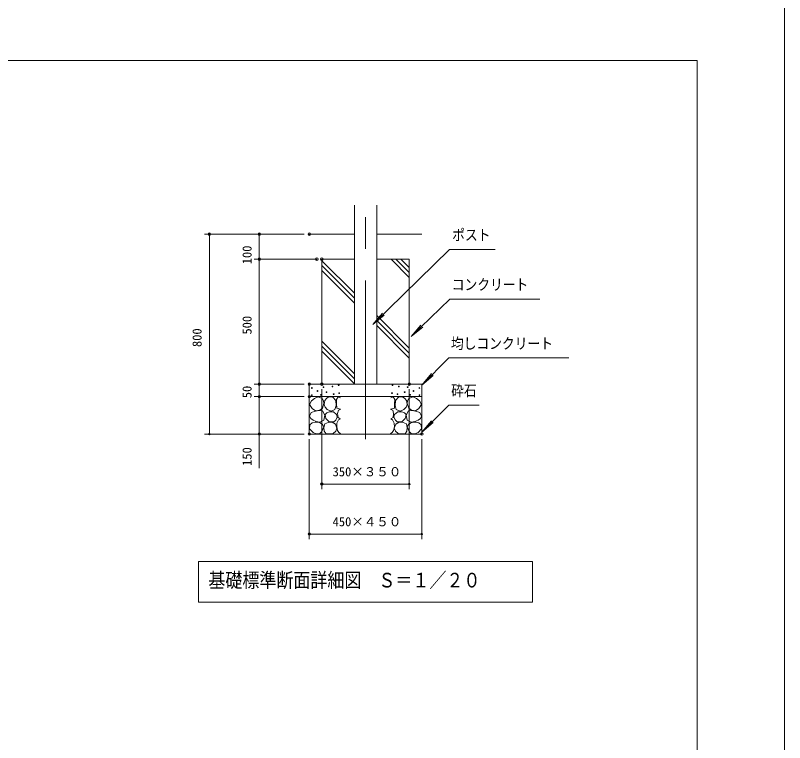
# Model space of a CAD drawing. Units: millimetres on the paper, scale 1:50, with parts at other scales. Extents: x 0 to 420, y -148 to 446.
# Drawn here: x 266.1 to 420, y -3 to 142.6 of the extents above; entities that cross this region are included whole.
import ezdxf
from ezdxf.enums import TextEntityAlignment as Align

# ---------------------------------------------------------------- set-up
doc = ezdxf.new("R2010")
doc.units = ezdxf.units.MM
doc.header["$PDMODE"] = 32
doc.header["$PDSIZE"] = 0.5
doc.linetypes.add('USER1', pattern=[50.8, 31.75, -6.35, 6.35, -6.35])
doc.layers.add('DEFPOINTS_3', color=7, linetype='Continuous', lineweight=9)
doc.layers.add('LY_1', color=7, linetype='Continuous', lineweight=9)
doc.styles.add('ＭＳ ゴシック', font='')
doc.styles.get('ＭＳ ゴシック').set_extended_font_data('MS Gothic')

# ---------------------------------------------------------------- blocks, each defined once
blk = doc.blocks.new('-000-_DOTSMALL')
at = {"color": 7, "linetype": 'Continuous', "lineweight": 9}
blk.add_circle((0, 0), 0.0625, dxfattribs=at)
blk.add_circle((0, 0), 0.0625, dxfattribs=at)

msp = doc.modelspace()

# ---------------------------------------------------------------- linework, layer by layer
at = {"layer": 'DEFPOINTS_3'}
for p, q in [((420, -148.5), (420, 148.5)), ((324.931, 68.773), (324.931, 58.773)), ((347.431, 68.773), (347.431, 58.773))]:
    msp.add_line(p, q, dxfattribs=at)
at = {"layer": 'LY_1'}
for p, q in [((402.5, 133.5), (17.5, 133.5)), ((402.5, -133.5), (402.5, 133.5)), ((333.954, 68.773), (333.954, 104.58)), ((338.409, 68.773), (338.409, 104.58)), ((333.954, 98.773), (324.931, 98.773)), ((347.431, 98.773), (338.409, 98.773)), ((327.431, 93.773), (327.431, 68.773)), ((333.954, 93.773), (327.431, 93.773)), ((344.931, 93.773), (338.409, 93.773)), ((344.931, 93.773), (344.931, 68.773)), ((324.931, 68.773), (324.931, 58.773)), ((347.431, 68.773), (324.931, 68.773)), ((347.431, 68.773), (347.431, 58.773)), ((347.431, 66.273), (324.931, 66.273)), ((325.996, 65.913), (326.684, 66.239)), ((326.684, 66.239), (327.499, 65.895)), ((328.334, 65.926), (328.779, 66.224)), ((328.779, 66.224), (329.621, 66.181)), ((329.621, 66.181), (330.203, 65.49)), ((330.674, 66.221), (330.348, 65.713)), ((331.145, 66.058), (330.674, 66.221)), ((341.217, 66.058), (341.688, 66.221)), ((341.688, 66.221), (342.014, 65.713)), ((342.741, 66.181), (342.159, 65.49)), ((343.583, 66.224), (342.741, 66.181)), ((344.028, 65.926), (343.583, 66.224)), ((345.678, 66.239), (344.863, 65.895)), ((346.367, 65.913), (345.678, 66.239)), ((324.981, 64.681), (325.398, 65.406)), ((325.507, 63.866), (324.981, 64.681)), ((325.398, 65.406), (325.996, 65.913)), ((327.499, 65.895), (327.768, 65.433)), ((327.843, 64.898), (327.535, 63.975)), ((327.768, 65.433), (327.843, 64.898)), ((327.873, 64.714), (328.024, 65.469)), ((328.08, 64.153), (327.873, 64.714)), ((328.024, 65.469), (328.334, 65.926)), ((330.203, 65.49), (330.289, 64.52)), ((330.348, 65.713), (330.384, 64.898)), ((330.384, 64.898), (330.42, 63.957)), ((341.978, 64.898), (341.942, 63.957)), ((342.014, 65.713), (341.978, 64.898)), ((342.159, 65.49), (342.073, 64.52)), ((344.338, 65.469), (344.028, 65.926)), ((344.282, 64.153), (344.489, 64.714)), ((344.489, 64.714), (344.338, 65.469)), ((344.594, 65.433), (344.519, 64.898)), ((344.519, 64.898), (344.827, 63.975)), ((344.863, 65.895), (344.594, 65.433)), ((346.964, 65.406), (346.367, 65.913)), ((346.855, 63.866), (347.381, 64.681)), ((347.381, 64.681), (346.964, 65.406)), ((325.325, 63.069), (326.195, 63.359)), ((326.177, 63.413), (325.507, 63.866)), ((327.01, 63.54), (326.177, 63.413)), ((326.195, 63.359), (326.929, 63.494)), ((326.929, 63.494), (327.571, 63.395)), ((327.535, 63.975), (327.01, 63.54)), ((327.571, 63.395), (328.06, 62.544)), ((328.499, 63.7), (328.08, 64.153)), ((328.409, 63.02), (328.93, 63.226)), ((329.275, 63.355), (328.499, 63.7)), ((328.93, 63.226), (329.75, 63.226)), ((330.03, 63.7), (329.275, 63.355)), ((329.75, 63.226), (330.397, 62.665)), ((330.289, 64.52), (330.03, 63.7)), ((330.42, 63.957), (331.163, 63.739)), ((330.746, 63.54), (330.565, 62.888)), ((331.145, 63.721), (330.746, 63.54)), ((341.942, 63.957), (341.199, 63.739)), ((341.217, 63.721), (341.616, 63.54)), ((341.616, 63.54), (341.797, 62.888)), ((342.612, 63.226), (341.965, 62.665)), ((342.073, 64.52), (342.332, 63.7)), ((342.332, 63.7), (343.087, 63.355)), ((343.432, 63.226), (342.612, 63.226)), ((343.087, 63.355), (343.863, 63.7)), ((343.954, 63.02), (343.432, 63.226)), ((343.863, 63.7), (344.282, 64.153)), ((344.791, 63.395), (344.302, 62.544)), ((345.433, 63.494), (344.791, 63.395)), ((344.827, 63.975), (345.352, 63.54)), ((345.352, 63.54), (346.185, 63.413)), ((346.167, 63.359), (345.433, 63.494)), ((347.037, 63.069), (346.167, 63.359)), ((346.185, 63.413), (346.855, 63.866)), ((324.981, 62.381), (325.325, 63.069)), ((325.217, 61.908), (324.981, 62.381)), ((325.688, 61.548), (325.217, 61.908)), ((326.321, 61.277), (325.688, 61.548)), ((327.843, 61.584), (327.064, 61.132)), ((328.06, 62.544), (327.843, 61.584)), ((328.089, 62.665), (328.409, 63.02)), ((328.262, 61.91), (328.089, 62.665)), ((328.909, 61.198), (328.262, 61.91)), ((330.505, 62.169), (330.225, 61.543)), ((330.397, 62.665), (330.505, 62.169)), ((330.783, 61.639), (330.439, 60.951)), ((330.565, 62.888), (330.674, 62.073)), ((330.674, 62.073), (331.127, 61.856)), ((331.145, 61.856), (330.783, 61.639)), ((341.217, 61.856), (341.579, 61.639)), ((341.688, 62.073), (341.235, 61.856)), ((341.579, 61.639), (341.924, 60.951)), ((341.797, 62.888), (341.688, 62.073)), ((341.965, 62.665), (341.857, 62.169)), ((341.857, 62.169), (342.137, 61.543)), ((343.453, 61.198), (344.1, 61.91)), ((344.273, 62.665), (343.954, 63.02)), ((344.1, 61.91), (344.273, 62.665)), ((344.302, 62.544), (344.519, 61.584)), ((344.519, 61.584), (345.298, 61.132)), ((346.041, 61.277), (346.674, 61.548)), ((346.674, 61.548), (347.145, 61.908)), ((347.381, 62.381), (347.037, 63.069)), ((347.145, 61.908), (347.381, 62.381)), ((324.981, 59.792), (325.054, 60.643)), ((325.054, 60.643), (325.495, 61.024)), ((325.495, 61.024), (326.086, 61.186)), ((326.086, 61.186), (326.602, 61.171)), ((327.064, 61.132), (326.321, 61.277)), ((326.602, 61.171), (327.1, 61.005)), ((327.1, 61.005), (327.584, 60.665)), ((327.843, 60.208), (327.462, 59.284)), ((327.584, 60.665), (327.843, 60.208)), ((327.852, 60.12), (328.024, 60.81)), ((327.912, 59.379), (327.852, 60.12)), ((328.024, 60.81), (328.672, 61.09)), ((328.672, 61.09), (329.47, 61.133)), ((329.836, 61.241), (328.909, 61.198)), ((329.47, 61.133), (330.16, 60.745)), ((330.225, 61.543), (329.836, 61.241)), ((330.16, 60.745), (330.462, 59.947)), ((330.439, 60.951), (330.402, 60.226)), ((330.402, 60.226), (330.583, 59.502)), ((341.96, 60.226), (341.779, 59.502)), ((342.202, 60.745), (341.9, 59.947)), ((341.924, 60.951), (341.96, 60.226)), ((342.137, 61.543), (342.526, 61.241)), ((342.892, 61.133), (342.202, 60.745)), ((342.526, 61.241), (343.453, 61.198)), ((343.69, 61.09), (342.892, 61.133)), ((344.338, 60.81), (343.69, 61.09)), ((344.51, 60.12), (344.338, 60.81)), ((344.45, 59.379), (344.51, 60.12)), ((344.778, 60.665), (344.519, 60.208)), ((344.519, 60.208), (344.9, 59.284)), ((345.262, 61.005), (344.778, 60.665)), ((345.76, 61.171), (345.262, 61.005)), ((345.298, 61.132), (346.041, 61.277)), ((346.276, 61.186), (345.76, 61.171)), ((346.867, 61.024), (346.276, 61.186)), ((347.308, 60.643), (346.867, 61.024)), ((347.381, 59.792), (347.308, 60.643)), ((347.431, 58.773), (324.931, 58.773)), ((325.688, 59.085), (324.981, 59.792)), ((326.303, 58.832), (325.688, 59.085)), ((326.992, 58.85), (326.303, 58.832)), ((327.462, 59.284), (326.992, 58.85)), ((328.283, 58.847), (327.912, 59.379)), ((328.866, 58.804), (328.283, 58.847)), ((329.685, 58.912), (328.866, 58.804)), ((330.203, 59.386), (329.685, 58.912)), ((330.462, 59.947), (330.203, 59.386)), ((330.583, 59.502), (330.837, 59.103)), ((330.837, 59.103), (331.181, 58.868)), ((341.525, 59.103), (341.181, 58.868)), ((341.779, 59.502), (341.525, 59.103)), ((341.9, 59.947), (342.159, 59.386)), ((342.159, 59.386), (342.677, 58.912)), ((342.677, 58.912), (343.496, 58.804)), ((343.496, 58.804), (344.079, 58.847)), ((344.079, 58.847), (344.45, 59.379)), ((344.9, 59.284), (345.37, 58.85)), ((345.37, 58.85), (346.059, 58.832)), ((346.059, 58.832), (346.674, 59.085)), ((346.674, 59.085), (347.381, 59.792))]:
    msp.add_line(p, q, dxfattribs=at)
at = {"layer": 'LY_1', "linetype": 'USER1', "lineweight": 18}
msp.add_line((336.181, 57.75), (336.181, 104.58), dxfattribs=at)
at = {"layer": 'LY_1', "lineweight": 18}
for p, q in [((313.931, 98.773), (303.931, 98.773)), ((304.931, 58.773), (304.931, 98.773)), ((323.931, 98.773), (313.931, 98.773)), ((314.931, 93.773), (314.931, 98.773)), ((352.944, 95.713), (337.612, 80.69)), ((352.944, 95.713), (362.093, 95.713)), ((326.431, 93.773), (313.931, 93.773)), ((314.931, 68.773), (314.931, 93.773)), ((333.954, 86.948), (327.431, 93.471)), ((333.954, 85.958), (327.431, 92.481)), ((344.931, 90.113), (341.271, 93.773)), ((344.931, 91.103), (342.261, 93.773)), ((344.931, 92.093), (343.251, 93.773)), ((333.954, 84.968), (327.431, 91.491)), ((353.012, 85.776), (345.287, 78.279)), ((353.012, 85.776), (371.012, 85.776)), ((337.612, 80.69), (339.564, 82.969)), ((337.612, 80.69), (339.93, 82.595)), ((344.931, 75.971), (338.409, 82.493)), ((344.931, 74.981), (338.409, 81.503)), ((344.931, 73.991), (338.409, 80.513)), ((345.287, 78.279), (347.25, 80.548)), ((345.287, 78.279), (347.614, 80.173)), ((333.954, 70.826), (327.431, 77.349)), ((333.954, 69.836), (327.431, 76.359)), ((333.954, 68.846), (327.431, 75.369)), ((352.84, 74.002), (347.431, 68.593)), ((352.84, 74.002), (376.84, 74.002)), ((347.431, 68.593), (349.359, 70.891)), ((347.431, 68.593), (349.729, 70.521)), ((323.931, 68.773), (313.931, 68.773)), ((314.931, 66.273), (314.931, 68.773)), ((327.431, 67.773), (327.431, 47.773)), ((344.931, 67.773), (344.931, 47.773)), ((323.931, 66.273), (313.931, 66.273)), ((314.931, 58.773), (314.931, 66.273)), ((352.84, 64.565), (347.431, 59.156)), ((352.84, 64.565), (358.884, 64.565)), ((347.431, 59.156), (349.359, 61.455)), ((347.431, 59.156), (349.729, 61.085)), ((313.931, 58.773), (303.931, 58.773)), ((323.931, 58.773), (313.931, 58.773)), ((314.931, 51.982), (314.931, 58.773)), ((324.931, 57.773), (324.931, 37.773)), ((347.431, 57.773), (347.431, 37.773)), ((344.931, 48.773), (327.431, 48.773)), ((347.431, 38.773), (324.931, 38.773)), ((369.581, 33.262), (302.781, 33.262)), ((302.781, 33.262), (302.781, 25.129)), ((369.581, 25.129), (369.581, 33.262)), ((302.781, 25.129), (369.581, 25.129))]:
    msp.add_line(p, q, dxfattribs=at)
at = {"layer": 'LY_1'}
for centre in [(325.415, 68.004), (327.764, 68.159), (329.545, 68.288), (330.81, 68.546), (341.552, 68.546), (342.817, 68.288), (344.598, 68.159), (346.947, 68.004), (325.415, 66.559), (326.577, 67.385), (327.274, 66.636), (328.358, 67.178), (329.803, 66.765), (330.887, 66.972), (341.475, 66.972), (342.559, 66.765), (344.004, 67.178), (345.088, 66.636), (345.785, 67.385), (346.947, 66.559)]:
    msp.add_circle(centre, 0.0774, dxfattribs=at)
for p in [(304.931, 98.773), (314.931, 98.773), (314.931, 98.773), (324.931, 98.773), (314.931, 93.773), (326.431, 93.773), (327.431, 93.773), (314.931, 68.773), (314.931, 68.773), (324.931, 68.773), (327.431, 68.773), (344.931, 68.773), (314.931, 66.273), (314.931, 66.273), (324.931, 66.273), (314.931, 58.773), (324.931, 58.773), (324.931, 58.773), (347.431, 58.773), (327.431, 48.773), (324.931, 38.773)]:
    msp.add_point(p, dxfattribs=at)

# ---------------------------------------------------------------- block references
at = {"layer": 'LY_1', "xscale": 2.32, "yscale": 2.32}
for p, rotation in [((304.931, 98.773), 90), ((314.931, 98.773), 90), ((314.931, 93.773), 90), ((314.931, 93.773), 270), ((314.931, 68.773), 90), ((314.931, 68.773), 270), ((314.931, 66.273), 90), ((314.931, 66.273), 270), ((304.931, 58.773), 270), ((314.931, 58.773), 270), ((327.431, 48.773), 180), ((324.931, 38.773), 180)]:
    msp.add_blockref('-000-_DOTSMALL', p, dxfattribs=dict(at, rotation=rotation))
for p in [(344.931, 48.773), (347.431, 38.773)]:
    msp.add_blockref('-000-_DOTSMALL', p, dxfattribs=at)

# ---------------------------------------------------------------- texts
at = {"layer": 'LY_1', "style": 'ＭＳ ゴシック', "width": 0.85}
for s, height, p in [('ポスト', 2.199, (353.51, 96.863)), ('コンクリート', 2.199, (353.429, 86.926)), ('均しコンクリート', 2.199, (353.257, 75.152)), ('砕石', 2.199, (353.301, 65.715)), ('基礎標準断面詳細図\u3000Ｓ＝１／２０', 2.933, (304.737, 27.196))]:
    msp.add_text(s, height=height, dxfattribs=at).set_placement(p, align=Align.BOTTOM_LEFT)
at = {"layer": 'LY_1', "style": 'ＭＳ ゴシック'}
for s, p in [('100', (313.931, 92.756)), ('500', (313.931, 78.69)), ('800', (303.931, 76.19)), ('50', (313.931, 65.951)), ('150', (313.931, 52.403))]:
    msp.add_text(s, height=1.833, rotation=90, dxfattribs=at).set_placement(p, align=Align.BOTTOM_LEFT)
for s, p in [('350×３５０', (329.589, 49.773)), ('450×４５０', (329.589, 39.773))]:
    msp.add_text(s, height=1.833, dxfattribs=at).set_placement(p, align=Align.BOTTOM_LEFT)

doc.saveas('drawing.dxf')
